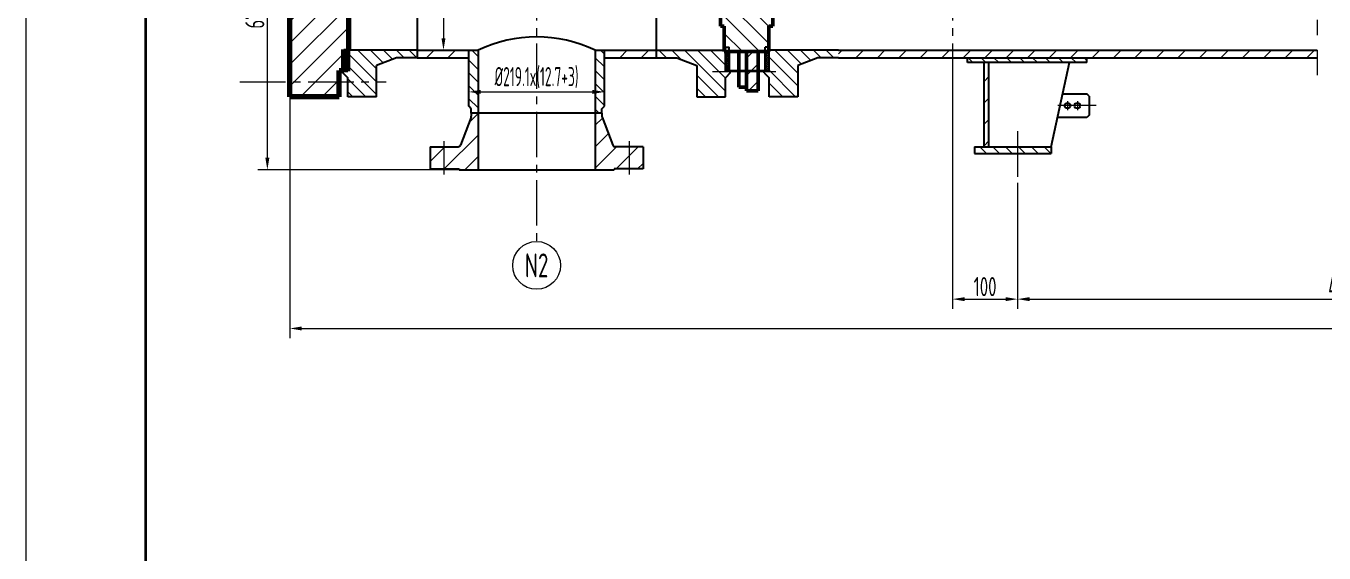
# Model space of a CAD drawing. Header units: millimetres. Extents: x 5765 to 6606, y -201 to 393.
# Drawn here: x 5765 to 6036.5, y 96.4 to 206.6 of the extents above; entities that cross this region are included whole.
import ezdxf
from ezdxf.enums import TextEntityAlignment as Align

# ---------------------------------------------------------------- set-up
doc = ezdxf.new("R2010")
doc.units = ezdxf.units.MM
doc.linetypes.add('CENTER2', pattern=[28.575, 19.05, -3.175, 3.175, -3.175])
doc.linetypes.add('PHANTOM2', pattern=[31.75, 15.875, -3.175, 3.175, -3.175, 3.175, -3.175])
for name, color, linetype, lineweight in [('1粗实线', 7, 'Continuous', 35), ('2', 7, 'Continuous', 50), ('2细实线', 3, 'Continuous', 13), ('3中心线', 1, 'CENTER2', 13), ('5双点划线', 2, 'PHANTOM2', 13), ('6剖面线', 6, 'Continuous', 13), ('6（图框层）', 7, 'Continuous', 100), ('7文本', 2, 'Continuous', 13), ('8标注', 3, 'Continuous', 13), ('9图表', 4, 'Continuous', 13)]:
    doc.layers.add(name, color=color, linetype=linetype, lineweight=lineweight)
doc.styles.add('lanpec', font='bpec_e.shx', dxfattribs={"width": 0.75, "bigfont": 'hztxt.shx'})
doc.styles.add('lanpec-dim', font='bpec_e.shx', dxfattribs={"width": 0.75})
doc.dimstyles.new('lanpec', dxfattribs={"dimtxt": 4, "dimasz": 2.5, "dimexe": 2, "dimexo": 0, "dimtad": 1, "dimdsep": 46, "dimtxsty": 'lanpec-dim', "dimcen": 2.5, "dimclrd": 256, "dimclre": 256, "dimclrt": 256, "dimazin": 0, "dimtfac": 1, "dimtmove": 0, "dimatfit": 3, "dimfxl": 1, "dimlwd": -1, "dimlwe": -1, "dimarcsym": 0})
doc.dimstyles.new('lanpec$0', dxfattribs={"dimscale": 10, "dimtxt": 4, "dimasz": 2.5, "dimexe": 2, "dimexo": 0, "dimtad": 1, "dimdec": 1, "dimdsep": 46, "dimtxsty": 'lanpec-dim', "dimcen": 0.09, "dimclrd": 256, "dimclre": 256, "dimclrt": 256, "dimadec": 1, "dimazin": 0, "dimtfac": 0.707, "dimtdec": 1, "dimtmove": 0, "dimatfit": 3, "dimfxl": 1, "dimarcsym": 0})
pattern_1 = [(135, (5978.9409, 1232.6665), (-1.3470384, -1.3470384), [])]
pattern_2 = [(45, (5978.941, 1232.6665), (-2.245064, 2.245064), [])]
pattern_3 = [(135, (4696.8236, 1225.4464), (-1.3470384, -1.3470384), [])]

# ---------------------------------------------------------------- blocks, each defined once
blk = doc.blocks.new('A1')
at = {"layer": '1粗实线'}
blk.add_lwpolyline([(-816, 10), (-10, 10), (-10, 584), (-816, 584)], close=True, dxfattribs=at)
at = {"layer": '9图表'}
blk.add_lwpolyline([(-841, 0), (0, 0), (0, 594), (-841, 594)], close=True, dxfattribs=at)
blk = doc.blocks.new('*D36')
at = {"layer": '8标注', "transparency": 16777216}
for p, q in [((5958.81, 199.98), (5958.81, 147.53)), ((5972.39, 173.87), (5972.39, 147.53)), ((5961.31, 149.53), (5969.89, 149.53))]:
    blk.add_line(p, q, dxfattribs=at)
for points in [[(5961.31, 149.94), (5961.31, 149.11), (5958.81, 149.53)], [(5969.89, 149.94), (5969.89, 149.11), (5972.39, 149.53)]]:
    blk.add_solid(points, dxfattribs=at)
at = {"layer": 'Defpoints', "color": 0, "transparency": 16777216}
for p in [(5958.81, 199.98), (5972.39, 173.87), (5972.39, 149.53)]:
    blk.add_point(p, dxfattribs=at)
at = {"layer": '8标注', "transparency": 16777216, "insert": (5965.6, 152.15), "char_height": 4, "attachment_point": 5, "style": 'lanpec-dim'}
blk.add_mtext('100', dxfattribs=at)
blk = doc.blocks.new('*D37')
at = {"layer": '8标注', "transparency": 16777216}
for p, q in [((5972.39, 173.87), (5972.39, 147.53)), ((6113.02, 174.04), (6113.02, 147.53)), ((5974.89, 149.53), (6110.52, 149.53))]:
    blk.add_line(p, q, dxfattribs=at)
for points in [[(5974.89, 149.94), (5974.89, 149.11), (5972.39, 149.53)], [(6110.52, 149.94), (6110.52, 149.11), (6113.02, 149.53)]]:
    blk.add_solid(points, dxfattribs=at)
at = {"layer": 'Defpoints', "color": 0, "transparency": 16777216}
for p in [(5972.39, 173.87), (6113.02, 174.04), (6113.02, 149.53)]:
    blk.add_point(p, dxfattribs=at)
at = {"layer": '8标注', "transparency": 16777216, "insert": (6042.71, 152.15), "char_height": 4, "attachment_point": 5, "style": 'lanpec-dim'}
blk.add_mtext('4000%%p3', dxfattribs=at)
blk = doc.blocks.new('*D38')
at = {"layer": '8标注', "transparency": 16777216}
for p, q in [((5820.21, 246.58), (5820.21, 141.4)), ((6265.8, 246.58), (6265.8, 141.4)), ((5822.71, 143.4), (6263.3, 143.4))]:
    blk.add_line(p, q, dxfattribs=at)
for points in [[(5822.71, 143.81), (5822.71, 142.98), (5820.21, 143.4)], [(6263.3, 143.81), (6263.3, 142.98), (6265.8, 143.4)]]:
    blk.add_solid(points, dxfattribs=at)
at = {"layer": 'Defpoints', "color": 0, "transparency": 16777216}
for p in [(5820.21, 246.58), (6265.8, 246.58), (6265.8, 143.4)]:
    blk.add_point(p, dxfattribs=at)
at = {"layer": '8标注', "transparency": 16777216, "insert": (6043.01, 146.02), "char_height": 4, "attachment_point": 5, "style": 'lanpec-dim'}
blk.add_mtext('~6700', dxfattribs=at)
blk = doc.blocks.new('*D41')
at = {"layer": '8标注', "transparency": 16777216}
for p, q in [((5852.34, 291.58), (5854.34, 291.58)), ((5852.34, 289.08), (5852.34, 204.08)), ((5852.34, 201.58), (5854.34, 201.58))]:
    blk.add_line(p, q, dxfattribs=at)
for points in [[(5851.92, 289.08), (5852.75, 289.08), (5852.34, 291.58)], [(5851.92, 204.08), (5852.75, 204.08), (5852.34, 201.58)]]:
    blk.add_solid(points, dxfattribs=at)
at = {"layer": 'Defpoints', "color": 0, "transparency": 16777216}
for p in [(5852.34, 291.58), (5852.34, 201.58), (5852.34, 201.58)]:
    blk.add_point(p, dxfattribs=at)
at = {"layer": '8标注', "transparency": 16777216, "insert": (5849.71, 246.58), "char_height": 4, "attachment_point": 5, "rotation": 90, "style": 'lanpec-dim'}
blk.add_mtext('%%C1100', dxfattribs=at)
blk = doc.blocks.new('*D45')
at = {"layer": '8标注', "transparency": 16777216}
for p, q in [((5857.63, 192.86), (5857.63, 194.86)), ((5860.13, 192.86), (5883.5, 192.86)), ((5886, 191.47), (5886, 194.86))]:
    blk.add_line(p, q, dxfattribs=at)
for points in [[(5860.13, 193.28), (5860.13, 192.44), (5857.63, 192.86)], [(5883.5, 193.28), (5883.5, 192.44), (5886, 192.86)]]:
    blk.add_solid(points, dxfattribs=at)
at = {"layer": 'Defpoints', "color": 0, "transparency": 16777216}
for p in [(5857.63, 192.86), (5886, 192.86), (5886, 191.47)]:
    blk.add_point(p, dxfattribs=at)
at = {"layer": '8标注', "transparency": 16777216, "insert": (5871.81, 195.86), "char_height": 4, "attachment_point": 5, "style": 'lanpec-dim'}
blk.add_mtext('{\\W0.6;%%C219.1x(12.7+3)}', dxfattribs=at)
blk = doc.blocks.new('169')
at = {"layer": '6剖面线'}
h = blk.add_hatch(dxfattribs=at)
h.set_pattern_fill('ANSI31', color=256, style=0)
h.paths.add_polyline_path([(3879.08, -271.79), (3878.08, -271.79), (3878.08, -267.39), (3877.08, -267.39), (3877.08, -261.89), (3866.78, -261.89), (3866.78, -316.64), (3879.08, -316.64)])
h.paths.add_polyline_path([(3879.08, -316.64), (3866.78, -316.64), (3866.78, -371.39), (3877.08, -371.39), (3877.08, -365.89), (3878.08, -365.89), (3878.08, -361.49), (3879.08, -361.49)])
for p, q in [((3877.08, -261.89), (3866.78, -261.89)), ((3877.08, -267.39), (3878.08, -267.39)), ((3878.08, -271.79), (3879.08, -271.79)), ((3877.08, -365.89), (3878.08, -365.89)), ((3877.08, -371.39), (3866.78, -371.39))]:
    blk.add_line(p, q)
at = {"layer": '6（图框层）'}
for p, q in [((3866.78, -261.89), (3866.78, -316.64)), ((3877.08, -261.89), (3877.08, -267.39)), ((3878.08, -267.39), (3878.08, -271.79)), ((3879.08, -271.79), (3879.08, -316.64)), ((3866.78, -371.39), (3866.78, -316.64)), ((3879.08, -361.49), (3879.08, -316.64)), ((3877.08, -371.39), (3877.08, -365.89))]:
    blk.add_line(p, q, dxfattribs=at)
blk = doc.blocks.new('管口号')
at = {"layer": '2细实线'}
blk.add_circle((0, 5), 5, dxfattribs=at)
at = {"layer": '7文本', "style": 'lanpec', "width": 0.75}
blk.add_attdef('N', text='', height=5, dxfattribs=at).set_placement((0, 5), align=Align.MIDDLE_CENTER)
blk = doc.blocks.new('*D63')
at = {"layer": '8标注', "transparency": 16777216}
for p, q in [((5818.53, 246.58), (5813.51, 246.58)), ((5815.51, 179.08), (5815.51, 244.08)), ((5855.62, 176.58), (5813.51, 176.58))]:
    blk.add_line(p, q, dxfattribs=at)
for points in [[(5815.09, 244.08), (5815.93, 244.08), (5815.51, 246.58)], [(5815.09, 179.08), (5815.93, 179.08), (5815.51, 176.58)]]:
    blk.add_solid(points, dxfattribs=at)
at = {"layer": 'Defpoints', "color": 0, "transparency": 16777216}
for p in [(5815.51, 246.58), (5818.53, 246.58), (5855.62, 176.58)]:
    blk.add_point(p, dxfattribs=at)
at = {"layer": '8标注', "transparency": 16777216, "insert": (5812.89, 211.58), "char_height": 4, "attachment_point": 5, "rotation": 90, "style": 'lanpec-dim'}
blk.add_mtext('671.0±3', dxfattribs=at)

msp = doc.modelspace()

# ---------------------------------------------------------------- hatches: boundary and pattern name
at = {"layer": '6剖面线'}
h = msp.add_hatch(dxfattribs=at)
h.set_pattern_fill('ANSI31', color=256, scale=0.804645)
h.set_pattern_definition([(45, (4707.6782, -86.8563), (-1.8064793, 1.8064793), [])])
h.paths.add_polyline_path([(5918.15, 300.091), (5915.736, 300.091), (5915.736, 298.24), (5918.15, 298.24)])
h.paths.add_polyline_path([(5918.15, 296.068), (5915.736, 296.068), (5915.736, 293.895), (5918.15, 293.895)])
h.paths.add_polyline_path([(5918.15, 298.24), (5915.736, 298.24), (5915.736, 296.068), (5918.15, 296.068)])
h.paths.add_polyline_path([(5918.15, 293.895), (5915.736, 293.895), (5915.736, 291.884), (5918.15, 291.884)])
h.paths.add_polyline_path([(5918.15, 197.096), (5915.736, 197.096), (5915.736, 193.073), (5918.15, 193.073)])
h.paths.add_polyline_path([(5918.15, 201.281), (5915.736, 201.281), (5915.736, 197.096), (5918.15, 197.096)])
h = msp.add_hatch(dxfattribs=at)
h.set_pattern_fill('ANSI31', color=256, scale=0.804645, angle=90)
h.set_pattern_definition([(135, (3513.7423, -894.9661), (-1.8064793, -1.8064793), [])])
h.paths.add_polyline_path([(5921.208, 286.573), (5920.403, 286.573), (5920.403, 291.884), (5911.069, 291.884), (5911.069, 286.573), (5910.265, 286.573), (5910.265, 271.083), (5921.208, 271.083)])
h.paths.add_polyline_path([(5921.208, 268.019), (5910.265, 268.019), (5910.265, 262.554), (5921.208, 262.554)])
h.paths.add_polyline_path([(5921.208, 259.49), (5910.265, 259.49), (5910.265, 254.02), (5921.208, 254.02)])
h.paths.add_polyline_path([(5921.208, 250.95), (5910.265, 250.95), (5910.265, 247.387), (5911.069, 247.387), (5911.069, 246.582), (5921.208, 246.582)])
h.paths.add_polyline_path([(5921.208, 246.582), (5911.069, 246.582), (5911.069, 245.777), (5910.265, 245.777), (5910.265, 242.215), (5921.208, 242.215)])
h.paths.add_polyline_path([(5921.208, 239.145), (5910.265, 239.145), (5910.265, 233.674), (5921.208, 233.674)])
h.paths.add_polyline_path([(5921.208, 230.61), (5910.265, 230.61), (5910.265, 225.146), (5921.208, 225.146)])
h.paths.add_polyline_path([(5921.208, 222.082), (5910.265, 222.082), (5910.265, 206.591), (5911.069, 206.591), (5911.069, 201.281), (5920.403, 201.281), (5920.403, 206.591), (5921.208, 206.591)])
h = msp.add_hatch(dxfattribs=at)
h.set_pattern_fill('ANSI31', color=256, scale=0.6, angle=90, style=0)
h.set_pattern_definition([(135, (-65399.0023, -31484.1293), (-1.34703842, -1.34703842), [])])
h.paths.add_polyline_path([(5832.312, 194.583), (5832.312, 191.833), (5838.312, 191.833), (5838.312, 194.583)])
h.paths.add_polyline_path([(5838.312, 194.583), (5838.312, 198.383), (5842.512, 199.983), (5846.812, 199.983), (5846.812, 201.583), (5832.312, 201.583), (5832.312, 197.183), (5831.312, 197.183), (5831.312, 196.833), (5832.312, 195.833), (5832.312, 194.583)])
h = msp.add_hatch(dxfattribs=at)
h.set_pattern_fill('ANSI37', color=256, scale=0.1, style=0)
h.set_pattern_definition([(45, (4696.82357, 1225.44637), (-0.2245064, 0.2245064), []), (135, (4696.82357, 1225.44637), (-0.2245064, -0.2245064), [])])
h.paths.add_polyline_path([(5832.312, 201.333), (5831.512, 201.333), (5831.512, 197.333), (5832.312, 197.333)])
h = msp.add_hatch(dxfattribs=at)
h.set_pattern_fill('ANSI31', color=256, style=0)
h.set_pattern_definition(pattern_2)
h.paths.add_polyline_path([(5857.628, 199.983), (5857.628, 201.583), (5846.812, 201.583), (5846.812, 199.983)])
h.paths.add_polyline_path([(5885.996, 201.583), (5885.996, 199.983), (5896.812, 199.983), (5896.812, 201.583)])
h = msp.add_hatch(dxfattribs=at)
h.set_pattern_fill('ANSI31', color=256, scale=0.6, angle=90, style=0)
h.set_pattern_definition([(135, (6668.54, -1594.7425), (-1.3470384, -1.3470384), [])])
h.paths.add_polyline_path([(5857.628, 189.879), (5858.162, 189.345), (5858.162, 188.383), (5859.562, 188.383), (5859.562, 201.583), (5857.628, 201.583)])
h.paths.add_polyline_path([(5885.996, 201.583), (5884.062, 201.583), (5884.062, 188.383), (5885.462, 188.383), (5885.462, 189.345), (5885.996, 189.879)])
h = msp.add_hatch(dxfattribs=at)
h.set_pattern_fill('ANSI31', color=256, scale=0.6, angle=90, style=0)
h.set_pattern_definition(pattern_1)
h.paths.add_polyline_path([(5896.812, 201.583), (5896.812, 199.983), (5901.112, 199.983), (5905.312, 198.383), (5905.312, 194.583), (5911.312, 194.583), (5911.312, 195.833), (5912.312, 196.833), (5912.312, 197.183), (5911.312, 197.183), (5911.312, 201.583)])
h.paths.add_polyline_path([(5905.312, 194.583), (5905.312, 191.833), (5911.312, 191.833), (5911.312, 194.583)])
h = msp.add_hatch(dxfattribs=at)
h.set_pattern_fill('ANSI37', color=256, scale=0.1, style=0)
h.set_pattern_definition([(315, (-65399.00233, 31977.2961), (-0.224506403, -0.224506403), []), (225, (-65399.00233, 31977.2961), (-0.224506403, 0.224506403), [])])
h.paths.add_polyline_path([(5911.312, 197.333), (5912.112, 197.333), (5912.112, 201.333), (5911.312, 201.333)])
h = msp.add_hatch(dxfattribs=at)
h.set_pattern_fill('ANSI31', color=256, scale=0.6, angle=90, style=0)
h.set_pattern_definition(pattern_1)
h.paths.add_polyline_path([(5920.412, 194.583), (5920.412, 191.833), (5926.412, 191.833), (5926.412, 194.583)])
h.paths.add_polyline_path([(5926.412, 198.383), (5930.612, 199.983), (5934.912, 199.983), (5934.912, 201.583), (5920.412, 201.583), (5920.412, 197.183), (5919.412, 197.183), (5919.412, 196.833), (5920.412, 195.833), (5920.412, 194.583), (5926.412, 194.583)])
h = msp.add_hatch(dxfattribs=at)
h.set_pattern_fill('ANSI37', color=256, scale=0.1, style=0)
h.set_pattern_definition([(225, (77230.7265, 31977.2961), (0.224506403, -0.224506403), []), (315, (77230.7265, 31977.2961), (0.224506403, 0.224506403), [])])
h.paths.add_polyline_path([(5920.412, 201.333), (5919.612, 201.333), (5919.612, 197.333), (5920.412, 197.333)])
h = msp.add_hatch(dxfattribs=at)
h.set_pattern_fill('ANSI31', color=256, style=0)
h.set_pattern_definition(pattern_2)
h.paths.add_polyline_path([(6035.056, 199.983), (6035.056, 201.583), (5934.912, 201.583), (5934.912, 199.983)])
h = msp.add_hatch(dxfattribs=at)
h.set_pattern_fill('ANSI31', color=256, scale=0.6, angle=90, style=0)
h.set_pattern_definition(pattern_3)
h.paths.add_polyline_path([(5986.891, 198.983), (5986.891, 199.983), (5961.891, 199.983), (5961.891, 198.983)])
h = msp.add_hatch(dxfattribs=at)
h.set_pattern_fill('ANSI31', color=256, style=0)
h.set_pattern_definition([(45, (4696.8236, 1225.4464), (-2.245064, 2.245064), [])])
h.paths.add_polyline_path([(5966.391, 198.983), (5965.391, 198.983), (5965.391, 181.383), (5966.391, 181.383)])
h = msp.add_hatch(dxfattribs=at)
h.set_pattern_fill('ANSI31', color=256, style=0)
h.set_pattern_definition(pattern_2)
h.paths.add_polyline_path([(5891.182, 181.393), (5889.682, 181.393), (5889.682, 176.783), (5891.182, 176.783)])
h.paths.add_polyline_path([(5892.682, 181.393), (5891.182, 181.393), (5891.182, 176.783), (5892.682, 176.783)])
h.paths.add_polyline_path([(5889.682, 176.783), (5888.002, 176.783), (5888.002, 176.583), (5884.062, 176.583), (5884.062, 188.383), (5885.462, 188.383), (5885.462, 187.776, 0.09138), (5885.495, 187.597), (5887.739, 181.715, 0.3110597), (5888.206, 181.393), (5889.682, 181.393)])
h.paths.add_polyline_path([(5894.062, 176.783), (5892.682, 176.783), (5892.682, 181.393), (5894.062, 181.393)])
h.paths.add_polyline_path([(5859.562, 176.583), (5855.622, 176.583), (5855.622, 176.783), (5852.442, 176.783), (5852.442, 181.393), (5855.418, 181.393, 0.3110597), (5855.885, 181.715), (5858.129, 187.597, 0.09138), (5858.162, 187.776), (5858.162, 188.383), (5859.562, 188.383)])
h.paths.add_polyline_path([(5852.442, 176.783), (5849.562, 176.783), (5849.562, 181.393), (5852.442, 181.393)])
h = msp.add_hatch(dxfattribs=at)
h.set_pattern_fill('ANSI31', color=256, scale=0.6, angle=90, style=0)
h.set_pattern_definition(pattern_3)
h.paths.add_polyline_path([(5972.391, 179.983), (5972.391, 181.383), (5963.391, 181.383), (5963.391, 179.983)])
h.paths.add_polyline_path([(5979.391, 179.983), (5979.391, 181.383), (5972.391, 181.383), (5972.391, 179.983)])

# ---------------------------------------------------------------- linework, layer by layer
for p, q in [((5846.812, 245.783), (5846.812, 199.983)), ((5896.812, 245.783), (5896.812, 199.983)), ((5831.512, 201.733), (5832.512, 201.733)), ((5846.812, 201.583), (5832.312, 201.583)), ((5846.812, 201.583), (5859.562, 201.583)), ((5857.628, 189.879), (5857.628, 201.583)), ((5859.562, 201.583), (5859.562, 176.583)), ((5884.062, 201.583), (5896.812, 201.583)), ((5884.062, 201.583), (5884.062, 176.583)), ((5885.996, 189.879), (5885.996, 201.583)), ((5896.812, 201.583), (5911.312, 201.583)), ((5911.112, 202.233), (5912.112, 202.233)), ((5911.312, 197.183), (5911.312, 202.233)), ((5912.112, 197.333), (5912.112, 202.233)), ((5920.612, 202.233), (5919.612, 202.233)), ((5919.612, 197.333), (5919.612, 202.233)), ((5920.412, 197.183), (5920.412, 202.233)), ((5934.912, 201.583), (5920.412, 201.583)), ((5934.912, 201.583), (6035.056, 201.583)), ((5842.512, 199.983), (5838.312, 198.383)), ((5838.312, 191.833), (5838.312, 198.383)), ((5846.812, 199.983), (5842.512, 199.983)), ((5846.812, 199.983), (5857.628, 199.983)), ((5885.996, 199.983), (5896.812, 199.983)), ((5896.812, 199.983), (5901.112, 199.983)), ((5901.112, 199.983), (5905.312, 198.383)), ((5905.312, 198.383), (5905.312, 191.833)), ((5930.612, 199.983), (5926.412, 198.383)), ((5926.412, 198.383), (5926.412, 191.833)), ((5934.912, 199.983), (5930.612, 199.983)), ((5934.912, 199.983), (6035.056, 199.983)), ((5961.891, 198.983), (5961.891, 199.983)), ((5986.891, 198.983), (5961.891, 198.983)), ((5965.391, 181.383), (5965.391, 198.983)), ((5966.391, 181.383), (5966.391, 198.983)), ((5979.391, 181.383), (5983.283, 198.983)), ((5986.891, 198.983), (5986.891, 199.983)), ((5831.312, 196.833), (5831.312, 197.333)), ((5831.312, 197.183), (5832.312, 197.183)), ((5831.312, 196.833), (5832.312, 195.833)), ((5832.312, 191.833), (5832.312, 195.833)), ((5912.312, 197.183), (5911.312, 197.183)), ((5912.312, 196.833), (5911.312, 195.833)), ((5911.312, 191.833), (5911.312, 195.833)), ((5912.112, 197.333), (5919.612, 197.333)), ((5912.312, 196.833), (5912.312, 197.333)), ((5919.412, 196.833), (5919.412, 197.333)), ((5919.412, 197.183), (5920.412, 197.183)), ((5919.412, 196.833), (5920.412, 195.833)), ((5920.412, 191.833), (5920.412, 195.833)), ((5838.312, 191.833), (5832.312, 191.833)), ((5905.312, 191.833), (5911.312, 191.833)), ((5926.412, 191.833), (5920.412, 191.833)), ((5858.129, 187.597), (5855.885, 181.715)), ((5858.162, 189.345), (5857.628, 189.879)), ((5858.162, 188.383), (5858.162, 189.345)), ((5885.462, 188.383), (5858.162, 188.383)), ((5858.162, 188.383), (5858.162, 187.776)), ((5885.462, 189.345), (5885.996, 189.879)), ((5885.462, 188.383), (5885.462, 189.345)), ((5885.462, 188.383), (5885.462, 187.776)), ((5885.495, 187.597), (5887.739, 181.715)), ((5849.562, 181.393), (5849.562, 176.783)), ((5849.562, 181.393), (5855.418, 181.393)), ((5894.062, 181.393), (5888.206, 181.393)), ((5894.062, 181.393), (5894.062, 176.783)), ((5963.391, 181.383), (5979.391, 181.383)), ((5963.391, 181.383), (5963.391, 179.983)), ((5963.391, 179.983), (5979.391, 179.983)), ((5963.391, 179.983), (5979.391, 179.983)), ((5979.391, 181.383), (5979.391, 179.983)), ((5849.562, 176.783), (5855.622, 176.783)), ((5855.622, 176.783), (5855.622, 176.583)), ((5855.622, 176.583), (5888.002, 176.583)), ((5894.062, 176.783), (5888.002, 176.783)), ((5888.002, 176.783), (5888.002, 176.583))]:
    msp.add_line(p, q)
at = {"ltscale": 2}
for p, q in [((5981.846, 192.483), (5986.891, 192.483)), ((5987.391, 191.983), (5986.891, 192.483)), ((5987.391, 191.983), (5987.391, 187.983)), ((5986.891, 187.483), (5980.74, 187.483)), ((5987.391, 187.983), (5986.891, 187.483))]:
    msp.add_line(p, q, dxfattribs=at)
for points in [[(5831.512, 197.333), (5832.312, 197.333), (5832.312, 201.333), (5831.512, 201.333), (5831.512, 197.333)], [(5912.112, 197.333), (5911.312, 197.333), (5911.312, 201.333), (5912.112, 201.333), (5912.112, 197.333)], [(5919.612, 197.333), (5920.412, 197.333), (5920.412, 201.333), (5919.612, 201.333), (5919.612, 197.333)]]:
    msp.add_lwpolyline(points)
at = {"ltscale": 3}
for centre in [(5982.841, 189.983), (5984.891, 189.983)]:
    msp.add_circle(centre, 0.6, dxfattribs=at)
for centre, radius, start, end in [((5871.812, 175.883), 28.471, 64.51564, 115.48436), ((5857.662, 187.776), 0.5, 339.11524, 0), ((5885.962, 187.776), 0.5, 180, 200.88476), ((5855.418, 181.893), 0.5, 270, 339.11524), ((5888.206, 181.893), 0.5, 200.88476, 270)]:
    msp.add_arc(centre, radius, start, end)
at = {"layer": '2'}
for p, q in [((5921.208, 206.591), (5921.208, 246.582)), ((5910.265, 206.591), (5910.265, 222.082)), ((5911.069, 206.591), (5910.265, 206.591)), ((5911.069, 206.591), (5911.069, 201.281)), ((5920.403, 201.281), (5920.403, 206.591)), ((5921.208, 206.591), (5920.403, 206.591)), ((5911.069, 201.281), (5920.403, 201.281)), ((5914.127, 193.878), (5914.127, 201.281)), ((5915.736, 193.073), (5915.736, 201.281)), ((5918.15, 201.281), (5918.15, 193.073)), ((5914.127, 193.878), (5915.736, 193.878)), ((5915.736, 193.073), (5918.15, 193.073))]:
    msp.add_line(p, q, dxfattribs=at)
at = {"layer": '3中心线', "ltscale": 0.5}
for p, q in [((5871.812, 331.583), (5871.812, 161.583)), ((5958.812, 331.583), (5958.812, 199.983)), ((5809.76, 194.93), (5840.34, 194.93)), ((5982.841, 190.947), (5982.841, 189.02)), ((5984.891, 190.947), (5984.891, 189.02)), ((5988.835, 189.983), (5980.801, 189.983)), ((5972.391, 184.616), (5972.391, 173.867)), ((5852.442, 182.583), (5852.442, 175.593)), ((5891.182, 182.583), (5891.182, 175.593))]:
    msp.add_line(p, q, dxfattribs=at)
at = {"layer": '3中心线'}
msp.add_line((5908.564, 197.096), (5921.842, 197.096), dxfattribs=at)
at = {"layer": '5双点划线'}
msp.add_line((6035.056, 296.805), (6035.056, 196.361), dxfattribs=at)
at = {"layer": '6（图框层）'}
for p, q in [((5831.512, 197.333), (5831.512, 201.733)), ((5832.312, 197.183), (5832.312, 201.733))]:
    msp.add_line(p, q, dxfattribs=at)

# ---------------------------------------------------------------- block references
at = {"layer": '2细实线'}
msp.add_blockref('A1', (6606.028, -200.559), dxfattribs=at)
at = {"layer": '6（图框层）'}
msp.add_blockref('169', (1953.433, 563.226), dxfattribs=at)
at = {"layer": '8标注'}
msp.add_blockref('管口号', (5871.812, 151.583), dxfattribs=at).add_auto_attribs({'N': 'N2'})

# ---------------------------------------------------------------- dimensions: what is measured, and where the dimension line sits
dim = msp.add_linear_dim(base=(5852.338, 201.583), p1=(5852.338, 291.583), p2=(5852.338, 201.583), angle=90, text='%%C1100', dimstyle='lanpec', dxfattribs=at)
dim.commit()
dim.dimension.update_dxf_attribs({"geometry": '*D41', "text_midpoint": (5849.713, 246.583)})
dim = msp.add_linear_dim(base=(5815.51, 246.583), p1=(5855.622, 176.583), p2=(5818.53, 246.583), angle=270, text='671.0±3', dimstyle='lanpec$0', override={"dimscale": 1, "dimdec": 2, "dimcen": 2.5, "dimadec": 2, "dimtfac": 1, "dimtdec": 2, "dimlwd": 65535, "dimlwe": 65535}, dxfattribs=at)
dim.commit()
dim.dimension.update_dxf_attribs({"geometry": '*D63', "text_midpoint": (5812.885, 211.583)})
for base, p1, p2, text, picture, middle in [((6265.803, 143.398), (5820.212, 246.583), (6265.803, 246.583), '~6700', '*D38', (6043.008, 146.023)), ((5885.996, 192.861), (5857.628, 192.861), (5885.996, 191.471), '{\\W0.6;%%C219.1x(12.7+3)}', '*D45', (5871.812, 195.856)), ((5972.391, 149.527), (5958.812, 199.983), (5972.391, 173.867), '100', '*D36', (5965.602, 152.152)), ((6113.021, 149.527), (5972.391, 173.867), (6113.021, 174.045), '4000%%p3', '*D37', (6042.706, 152.152))]:
    dim = msp.add_linear_dim(base=base, p1=p1, p2=p2, text=text, dimstyle='lanpec', dxfattribs=at)
    dim.commit()
    dim.dimension.update_dxf_attribs({"geometry": picture, "text_midpoint": middle})

doc.saveas('drawing.dxf')
